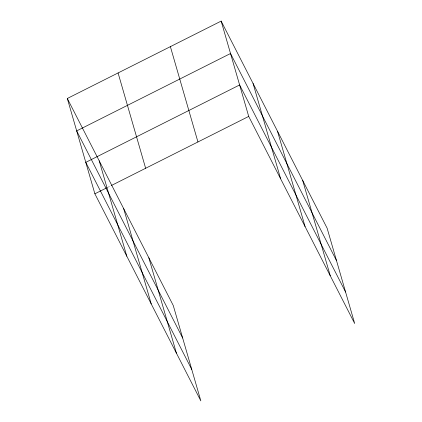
<?xml version="1.0" encoding="UTF-8"?>
<svg xmlns="http://www.w3.org/2000/svg" width="422" height="422" viewBox="0 0 422 422"><rect width="100%" height="100%" fill="white"/><g stroke="black" fill="none" stroke-linecap="round" stroke-linejoin="round"><path stroke-width="0.32" stroke-dasharray="2.11 1.58" d="M107.71 187.347L110.627 185.88"/><path stroke-width="0.63" d="M67.314 98.484L173.289 305.575L200.846 400.9L94.871 193.803L67.314 98.484L221.154 21.1L327.129 228.196L354.686 323.516L248.711 116.425L221.154 21.1M94.871 193.803L107.125 187.642M111.213 185.585L248.711 116.425M336.498 260.606L230.523 53.51L76.683 130.894L182.657 337.985M345.592 292.061L239.617 84.964L85.777 162.349L191.752 369.445M302.69 180.437L330.252 275.761M277.512 131.237L305.069 226.561M253.073 83.477L280.635 178.801M170.382 46.636L197.944 141.961M118.081 72.948L145.637 168.272M148.85 257.821L176.412 353.145M123.672 208.616L151.234 303.94M99.233 160.861L126.795 256.186"/></g></svg>
